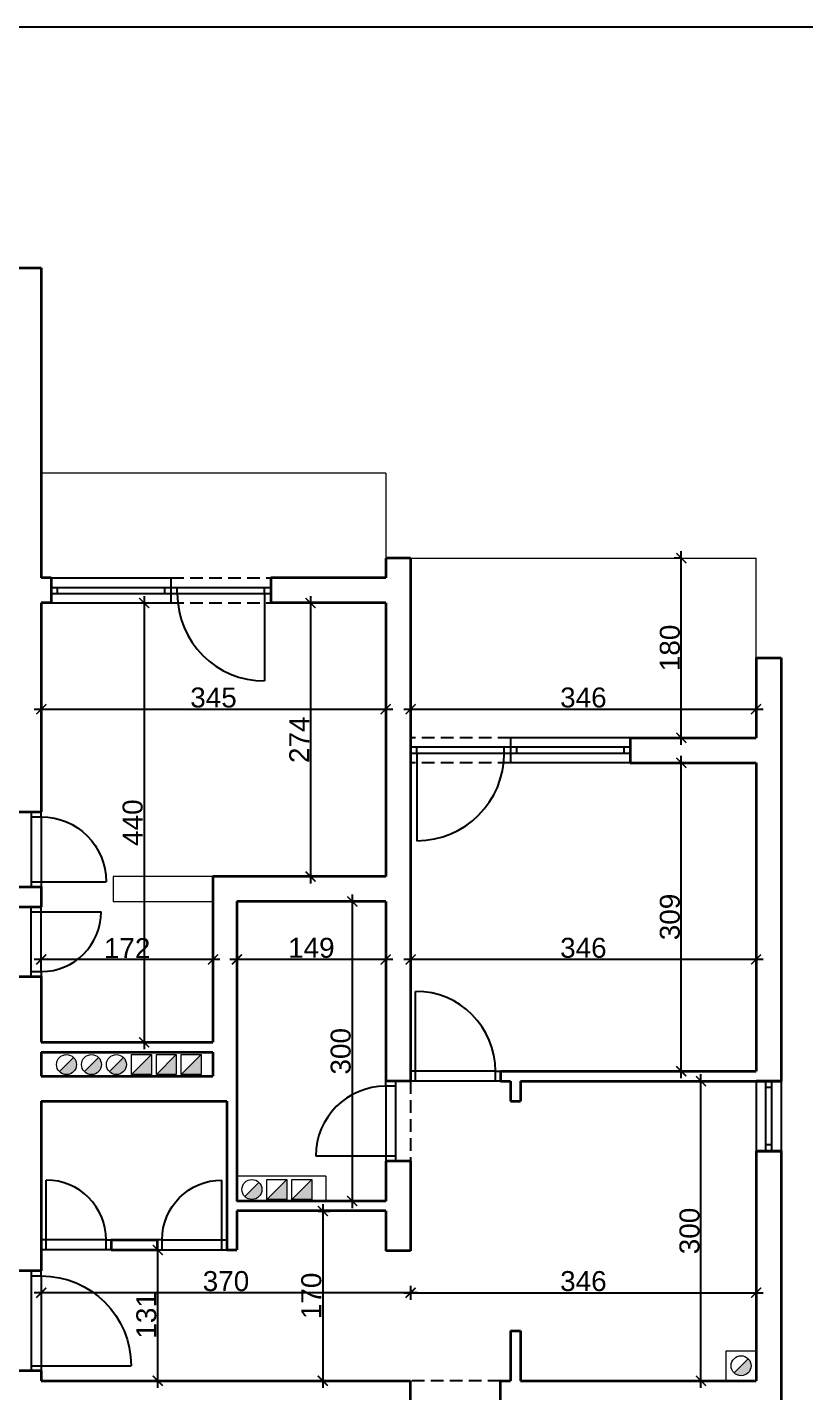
# Model space of a CAD drawing. Header units: centimetres. Extents: x 642232439 to 646206409, y 502891828 to 503284195.
# Drawn here: x 646191273 to 646192052, y 503276069 to 503277435 of the extents above; entities that cross this region are included whole.
import ezdxf

# ---------------------------------------------------------------- set-up
doc = ezdxf.new("R2010")
doc.units = ezdxf.units.CM
doc.header["$PDMODE"] = 35
doc.header["$PDSIZE"] = 0.1
doc.linetypes.add('HIDDENX2', pattern=[19.05, 12.7, -6.35])
doc.layers.add('SAST_Linija sastavnice', color=3, linetype='Continuous', plot=False)
doc.layers.add('TP_01 - 0.35', color=1, linetype='Continuous', lineweight=35)
doc.layers.add('TP_07 - 0.20', color=7, linetype='Continuous', lineweight=20)
for name, color, linetype in [('TP_Hatch', 252, 'Continuous'), ('TP_Hidden', 8, 'HIDDENX2'), ('TP_Kotiranje', 3, 'Continuous'), ('TP_Otvori', 8, 'Continuous'), ('TP_Otvori.block', 8, 'Continuous')]:
    doc.layers.add(name, color=color, linetype=linetype)
doc.styles.get("Standard").update_dxf_attribs({"font": 'arial.ttf'})
doc.dimstyles.new('Radni', dxfattribs={"dimtxt": 20, "dimasz": 10, "dimexe": 7, "dimexo": 7, "dimgap": 1.25, "dimtad": 1, "dimdec": 1, "dimrnd": 0.5, "dimdsep": 46, "dimtxsty": 'Standard', "dimblk": 'ARCHTICK', "dimcen": 10, "dimdle": 7, "dimclrd": 256, "dimclre": 256, "dimadec": 1, "dimazin": 0, "dimtm": 1e-09, "dimtfac": 1, "dimtdec": 1, "dimtix": 1, "dimtmove": 0, "dimatfit": 0, "dimfxl": 7, "dimfxlon": 1, "dimarcsym": 0})

# ---------------------------------------------------------------- blocks, each defined once
blk = doc.blocks.new('*U90')
at = {"layer": 'TP_01 - 0.35'}
for p, q in [((0, 0), (0, -30)), ((84, 0), (84, -30))]:
    blk.add_line(p, q, dxfattribs=at)
at = {"layer": 'TP_Otvori'}
for p, q in [((0, 0), (84, 0)), ((0, -11.3), (84, -11.3)), ((7.5, -11.3), (7.5, -18.8)), ((76.5, -11.3), (76.5, -18.8)), ((0, -18.8), (84, -18.8)), ((0, -30), (84, -30))]:
    blk.add_line(p, q, dxfattribs=at)
blk = doc.blocks.new('*U523')
at = {"layer": 'TP_Otvori'}
for p, q in [((5, 0), (5, 80)), ((5, 0), (0, 0)), ((85, 0), (5, 0)), ((5, -10), (5, 0)), ((85, -10), (85, 0)), ((85, 0), (90, 0)), ((90, -10), (0, -10))]:
    blk.add_line(p, q, dxfattribs=at)
blk.add_arc((5, 0), 80, 0, 90, dxfattribs=at)
blk = doc.blocks.new('*U525')
at = {"layer": 'TP_Otvori'}
for p, q in [((5, 0), (5, 90)), ((5, 0), (0, 0)), ((95, 0), (5, 0)), ((5, -10), (5, 0)), ((95, -10), (95, 0)), ((95, 0), (100, 0)), ((100, -10), (0, -10))]:
    blk.add_line(p, q, dxfattribs=at)
blk.add_arc((5, 0), 90, 0, 90, dxfattribs=at)
blk = doc.blocks.new('*U524')
at = {"layer": 'TP_Otvori'}
for p, q in [((5, 0), (5, 70)), ((5, 0), (0, 0)), ((75, 0), (5, 0)), ((5, -10), (5, 0)), ((75, -10), (75, 0)), ((75, 0), (80, 0)), ((80, -10), (0, -10))]:
    blk.add_line(p, q, dxfattribs=at)
blk.add_arc((5, 0), 70, 0, 90, dxfattribs=at)
blk = doc.blocks.new('*U526')
at = {"layer": 'TP_Otvori'}
for p, q in [((5, 0), (5, 60)), ((5, 0), (0, 0)), ((65, 0), (5, 0)), ((5, -10), (5, 0)), ((65, -10), (65, 0)), ((65, 0), (70, 0)), ((70, -10), (0, -10))]:
    blk.add_line(p, q, dxfattribs=at)
blk.add_arc((5, 0), 60, 0, 90, dxfattribs=at)
blk = doc.blocks.new('*U97')
at = {"layer": 'TP_Otvori'}
for p, q in [((5, 0), (5, 65)), ((5, 0), (0, 0)), ((70, 0), (5, 0)), ((5, -10), (5, 0)), ((70, -10), (70, 0)), ((70, 0), (75, 0)), ((75, -10), (0, -10))]:
    blk.add_line(p, q, dxfattribs=at)
blk.add_arc((5, 0), 65, 0, 90, dxfattribs=at)
blk = doc.blocks.new('_ArchTick')
at = {"color": 0, "linetype": 'ByBlock', "const_width": 0.15}
blk.add_lwpolyline([(-0.5, -0.5), (0.5, 0.5)], dxfattribs=at)
blk = doc.blocks.new('*D554')
at = {"layer": 'Defpoints', "color": 0, "transparency": 16777216}
for p in [(646191920.3, 503276379.5), (646191948.2, 503276379.5), (646191920.3, 503276079.5)]:
    blk.add_point(p, dxfattribs=at)
at = {"layer": 'TP_Kotiranje', "lineweight": -2, "transparency": 16777216}
for p, q in [((646191941.2, 503276379.5), (646191955.2, 503276379.5)), ((646191948.2, 503276072.5), (646191948.2, 503276386.5)), ((646191941.2, 503276079.5), (646191955.2, 503276079.5))]:
    blk.add_line(p, q, dxfattribs=at)
at = {"layer": 'TP_Kotiranje', "lineweight": -2, "transparency": 16777216, "xscale": 10, "yscale": 10, "zscale": 10}
for p, rotation in [((646191948.2, 503276379.5), 90), ((646191948.2, 503276079.5), 270)]:
    blk.add_blockref('_ArchTick', p, dxfattribs=dict(at, rotation=rotation))
at = {"layer": 'TP_Kotiranje', "color": 0, "transparency": 16777216, "insert": (646191936.8, 503276229.5), "char_height": 20, "attachment_point": 5, "rotation": 90}
blk.add_mtext('300', dxfattribs=at)
blk = doc.blocks.new('*D555')
at = {"layer": 'Defpoints', "color": 0, "transparency": 16777216}
for p in [(646191928.5, 503276698.5), (646191940.4, 503276698.5), (646191948.2, 503276389.5)]:
    blk.add_point(p, dxfattribs=at)
at = {"layer": 'TP_Kotiranje', "lineweight": -2, "transparency": 16777216}
for p, q in [((646191928.5, 503276382.5), (646191928.5, 503276705.5)), ((646191933.4, 503276698.5), (646191921.5, 503276698.5)), ((646191935.5, 503276389.5), (646191921.5, 503276389.5))]:
    blk.add_line(p, q, dxfattribs=at)
at = {"layer": 'TP_Kotiranje', "lineweight": -2, "transparency": 16777216, "xscale": 10, "yscale": 10, "zscale": 10}
for p, rotation in [((646191928.5, 503276698.5), 90), ((646191928.5, 503276389.5), 270)]:
    blk.add_blockref('_ArchTick', p, dxfattribs=dict(at, rotation=rotation))
at = {"layer": 'TP_Kotiranje', "color": 0, "transparency": 16777216, "insert": (646191917.1, 503276544), "char_height": 20, "attachment_point": 5, "rotation": 90}
blk.add_mtext('309', dxfattribs=at)
blk = doc.blocks.new('*D556')
at = {"layer": 'Defpoints', "color": 0, "transparency": 16777216}
for p in [(646191928.5, 503276903.5), (646191928.5, 503276903.5), (646191928.5, 503276723.5)]:
    blk.add_point(p, dxfattribs=at)
at = {"layer": 'TP_Kotiranje', "lineweight": -2, "transparency": 16777216}
for p, q in [((646191928.5, 503276716.5), (646191928.5, 503276910.5)), ((646191928.5, 503276903.5), (646191921.5, 503276903.5)), ((646191928.5, 503276723.5), (646191921.5, 503276723.5))]:
    blk.add_line(p, q, dxfattribs=at)
at = {"layer": 'TP_Kotiranje', "lineweight": -2, "transparency": 16777216, "xscale": 10, "yscale": 10, "zscale": 10}
for p, rotation in [((646191928.5, 503276903.5), 90), ((646191928.5, 503276723.5), 270)]:
    blk.add_blockref('_ArchTick', p, dxfattribs=dict(at, rotation=rotation))
at = {"layer": 'TP_Kotiranje', "color": 0, "transparency": 16777216, "insert": (646191917.1, 503276813.5), "char_height": 20, "attachment_point": 5, "rotation": 90}
blk.add_mtext('180', dxfattribs=at)
blk = doc.blocks.new('*D557')
at = {"layer": 'Defpoints', "color": 0, "transparency": 16777216}
for p in [(646191357.4, 503276858.5), (646191359.4, 503276584.5), (646191557.1, 503276584.5)]:
    blk.add_point(p, dxfattribs=at)
at = {"layer": 'TP_Kotiranje', "lineweight": -2, "transparency": 16777216}
for p, q in [((646191550.1, 503276858.5), (646191564.1, 503276858.5)), ((646191557.1, 503276865.5), (646191557.1, 503276577.5)), ((646191550.1, 503276584.5), (646191564.1, 503276584.5))]:
    blk.add_line(p, q, dxfattribs=at)
at = {"layer": 'TP_Kotiranje', "lineweight": -2, "transparency": 16777216, "xscale": 10, "yscale": 10, "zscale": 10}
for p, rotation in [((646191557.1, 503276858.5), 90), ((646191557.1, 503276584.5), 270)]:
    blk.add_blockref('_ArchTick', p, dxfattribs=dict(at, rotation=rotation))
at = {"layer": 'TP_Kotiranje', "color": 0, "transparency": 16777216, "insert": (646191545.8, 503276721.5), "char_height": 20, "attachment_point": 5, "rotation": 90}
blk.add_mtext('274', dxfattribs=at)
blk = doc.blocks.new('*D558')
at = {"layer": 'Defpoints', "color": 0, "transparency": 16777216}
for p in [(646191557.1, 503276559.5), (646191557.1, 503276259.5), (646191598.9, 503276259.5)]:
    blk.add_point(p, dxfattribs=at)
at = {"layer": 'TP_Kotiranje', "lineweight": -2, "transparency": 16777216}
for p, q in [((646191591.9, 503276559.5), (646191605.9, 503276559.5)), ((646191598.9, 503276566.5), (646191598.9, 503276252.5)), ((646191591.9, 503276259.5), (646191605.9, 503276259.5))]:
    blk.add_line(p, q, dxfattribs=at)
at = {"layer": 'TP_Kotiranje', "lineweight": -2, "transparency": 16777216, "xscale": 10, "yscale": 10, "zscale": 10}
for p, rotation in [((646191598.9, 503276559.5), 90), ((646191598.9, 503276259.5), 270)]:
    blk.add_blockref('_ArchTick', p, dxfattribs=dict(at, rotation=rotation))
at = {"layer": 'TP_Kotiranje', "color": 0, "transparency": 16777216, "insert": (646191587.4, 503276409.5), "char_height": 20, "attachment_point": 5, "rotation": 90}
blk.add_mtext('300', dxfattribs=at)
blk = doc.blocks.new('*D559')
at = {"layer": 'Defpoints', "color": 0, "transparency": 16777216}
for p in [(646191357.4, 503276858.5), (646191357.4, 503276418.5), (646191390.5, 503276418.5)]:
    blk.add_point(p, dxfattribs=at)
at = {"layer": 'TP_Kotiranje', "lineweight": -2, "transparency": 16777216}
for p, q in [((646191383.5, 503276858.5), (646191397.5, 503276858.5)), ((646191390.5, 503276865.5), (646191390.5, 503276411.5)), ((646191383.5, 503276418.5), (646191397.5, 503276418.5))]:
    blk.add_line(p, q, dxfattribs=at)
at = {"layer": 'TP_Kotiranje', "lineweight": -2, "transparency": 16777216, "xscale": 10, "yscale": 10, "zscale": 10}
for p, rotation in [((646191390.5, 503276858.5), 90), ((646191390.5, 503276418.5), 270)]:
    blk.add_blockref('_ArchTick', p, dxfattribs=dict(at, rotation=rotation))
at = {"layer": 'TP_Kotiranje', "color": 0, "transparency": 16777216, "insert": (646191379, 503276638.5), "char_height": 20, "attachment_point": 5, "rotation": 90}
blk.add_mtext('440', dxfattribs=at)
blk = doc.blocks.new('*D560')
at = {"layer": 'Defpoints', "color": 0, "transparency": 16777216}
for p in [(646191287.4, 503276753.9), (646191632.4, 503276753.9), (646191632.4, 503276752.2)]:
    blk.add_point(p, dxfattribs=at)
at = {"layer": 'TP_Kotiranje', "lineweight": -2, "transparency": 16777216}
for p, q in [((646191280.4, 503276752.2), (646191639.4, 503276752.2)), ((646191287.4, 503276752.2), (646191287.4, 503276745.2)), ((646191632.4, 503276752.2), (646191632.4, 503276745.2))]:
    blk.add_line(p, q, dxfattribs=at)
at = {"layer": 'TP_Kotiranje', "lineweight": -2, "transparency": 16777216, "xscale": 10, "yscale": 10, "zscale": 10, "rotation": 180}
blk.add_blockref('_ArchTick', (646191287.4, 503276752.2), dxfattribs=at)
at = {"layer": 'TP_Kotiranje', "lineweight": -2, "transparency": 16777216, "xscale": 10, "yscale": 10, "zscale": 10}
blk.add_blockref('_ArchTick', (646191632.4, 503276752.2), dxfattribs=at)
at = {"layer": 'TP_Kotiranje', "color": 0, "transparency": 16777216, "insert": (646191459.9, 503276763.7), "char_height": 20, "attachment_point": 5}
blk.add_mtext('345', dxfattribs=at)
blk = doc.blocks.new('*D561')
at = {"layer": 'Defpoints', "color": 0, "transparency": 16777216}
for p in [(646191657.4, 503276752.2), (646192003.4, 503276752.2), (646192003.4, 503276752.2)]:
    blk.add_point(p, dxfattribs=at)
at = {"layer": 'TP_Kotiranje', "lineweight": -2, "transparency": 16777216}
for p, q in [((646191650.4, 503276752.2), (646192010.4, 503276752.2)), ((646191657.4, 503276752.2), (646191657.4, 503276759.2)), ((646192003.4, 503276752.2), (646192003.4, 503276759.2))]:
    blk.add_line(p, q, dxfattribs=at)
at = {"layer": 'TP_Kotiranje', "lineweight": -2, "transparency": 16777216, "xscale": 10, "yscale": 10, "zscale": 10, "rotation": 180}
blk.add_blockref('_ArchTick', (646191657.4, 503276752.2), dxfattribs=at)
at = {"layer": 'TP_Kotiranje', "lineweight": -2, "transparency": 16777216, "xscale": 10, "yscale": 10, "zscale": 10}
blk.add_blockref('_ArchTick', (646192003.4, 503276752.2), dxfattribs=at)
at = {"layer": 'TP_Kotiranje', "color": 0, "transparency": 16777216, "insert": (646191830.4, 503276763.7), "char_height": 20, "attachment_point": 5}
blk.add_mtext('346', dxfattribs=at)
blk = doc.blocks.new('*D537')
at = {"layer": 'Defpoints', "color": 0, "transparency": 16777216}
for p in [(646191657.4, 503276254.5), (646192003.4, 503276254.5), (646192003.4, 503276167.7)]:
    blk.add_point(p, dxfattribs=at)
at = {"layer": 'TP_Kotiranje', "lineweight": -2, "transparency": 16777216}
for p, q in [((646191657.4, 503276174.7), (646191657.4, 503276160.7)), ((646192003.4, 503276174.7), (646192003.4, 503276160.7)), ((646191650.4, 503276167.7), (646192010.4, 503276167.7))]:
    blk.add_line(p, q, dxfattribs=at)
at = {"layer": 'TP_Kotiranje', "lineweight": -2, "transparency": 16777216, "xscale": 10, "yscale": 10, "zscale": 10, "rotation": 180}
blk.add_blockref('_ArchTick', (646191657.4, 503276167.7), dxfattribs=at)
at = {"layer": 'TP_Kotiranje', "lineweight": -2, "transparency": 16777216, "xscale": 10, "yscale": 10, "zscale": 10}
blk.add_blockref('_ArchTick', (646192003.4, 503276167.7), dxfattribs=at)
at = {"layer": 'TP_Kotiranje', "color": 0, "transparency": 16777216, "insert": (646191830.4, 503276179.2), "char_height": 20, "attachment_point": 5}
blk.add_mtext('346', dxfattribs=at)
blk = doc.blocks.new('*D538')
at = {"layer": 'Defpoints', "color": 0, "transparency": 16777216}
for p in [(646191657.4, 503276254.5), (646191287.4, 503276189.5), (646191287.4, 503276167.7)]:
    blk.add_point(p, dxfattribs=at)
at = {"layer": 'TP_Kotiranje', "lineweight": -2, "transparency": 16777216}
for p, q in [((646191287.4, 503276174.7), (646191287.4, 503276160.7)), ((646191657.4, 503276174.7), (646191657.4, 503276160.7)), ((646191664.4, 503276167.7), (646191280.4, 503276167.7))]:
    blk.add_line(p, q, dxfattribs=at)
at = {"layer": 'TP_Kotiranje', "lineweight": -2, "transparency": 16777216, "xscale": 10, "yscale": 10, "zscale": 10, "rotation": 180}
blk.add_blockref('_ArchTick', (646191287.4, 503276167.7), dxfattribs=at)
at = {"layer": 'TP_Kotiranje', "lineweight": -2, "transparency": 16777216, "xscale": 10, "yscale": 10, "zscale": 10}
blk.add_blockref('_ArchTick', (646191657.4, 503276167.7), dxfattribs=at)
at = {"layer": 'TP_Kotiranje', "color": 0, "transparency": 16777216, "insert": (646191472.4, 503276179.2), "char_height": 20, "attachment_point": 5}
blk.add_mtext('370', dxfattribs=at)
blk = doc.blocks.new('*D539')
at = {"layer": 'Defpoints', "color": 0, "transparency": 16777216}
for p in [(646191380.4, 503276210.5), (646191404.1, 503276210.5), (646191357.4, 503276079.5)]:
    blk.add_point(p, dxfattribs=at)
at = {"layer": 'TP_Kotiranje', "lineweight": -2, "transparency": 16777216}
for p, q in [((646191404.1, 503276072.5), (646191404.1, 503276217.5)), ((646191397.1, 503276210.5), (646191411.1, 503276210.5)), ((646191397.1, 503276079.5), (646191411.1, 503276079.5))]:
    blk.add_line(p, q, dxfattribs=at)
at = {"layer": 'TP_Kotiranje', "lineweight": -2, "transparency": 16777216, "xscale": 10, "yscale": 10, "zscale": 10}
for p, rotation in [((646191404.1, 503276210.5), 90), ((646191404.1, 503276079.5), 270)]:
    blk.add_blockref('_ArchTick', p, dxfattribs=dict(at, rotation=rotation))
at = {"layer": 'TP_Kotiranje', "color": 0, "transparency": 16777216, "insert": (646191392.7, 503276145), "char_height": 20, "attachment_point": 5, "rotation": 90}
blk.add_mtext('131', dxfattribs=at)
blk = doc.blocks.new('*D540')
at = {"layer": 'Defpoints', "color": 0, "transparency": 16777216}
for p in [(646191557.9, 503276249.5), (646191557.9, 503276079.5), (646191569.4, 503276079.5)]:
    blk.add_point(p, dxfattribs=at)
at = {"layer": 'TP_Kotiranje', "lineweight": -2, "transparency": 16777216}
for p, q in [((646191569.4, 503276256.5), (646191569.4, 503276072.5)), ((646191564.9, 503276249.5), (646191576.4, 503276249.5)), ((646191564.9, 503276079.5), (646191576.4, 503276079.5))]:
    blk.add_line(p, q, dxfattribs=at)
at = {"layer": 'TP_Kotiranje', "lineweight": -2, "transparency": 16777216, "xscale": 10, "yscale": 10, "zscale": 10}
for p, rotation in [((646191569.4, 503276249.5), 90), ((646191569.4, 503276079.5), 270)]:
    blk.add_blockref('_ArchTick', p, dxfattribs=dict(at, rotation=rotation))
at = {"layer": 'TP_Kotiranje', "color": 0, "transparency": 16777216, "insert": (646191558, 503276164.5), "char_height": 20, "attachment_point": 5, "rotation": 90}
blk.add_mtext('170', dxfattribs=at)
blk = doc.blocks.new('*D541')
at = {"layer": 'Defpoints', "color": 0, "transparency": 16777216}
for p in [(646191657.4, 503276544), (646192003.4, 503276544), (646191657.4, 503276501.5)]:
    blk.add_point(p, dxfattribs=at)
at = {"layer": 'TP_Kotiranje', "lineweight": -2, "transparency": 16777216}
for p, q in [((646192010.4, 503276501.5), (646191650.4, 503276501.5)), ((646191657.4, 503276508.5), (646191657.4, 503276494.5)), ((646192003.4, 503276508.5), (646192003.4, 503276494.5))]:
    blk.add_line(p, q, dxfattribs=at)
at = {"layer": 'TP_Kotiranje', "lineweight": -2, "transparency": 16777216, "xscale": 10, "yscale": 10, "zscale": 10, "rotation": 180}
blk.add_blockref('_ArchTick', (646191657.4, 503276501.5), dxfattribs=at)
at = {"layer": 'TP_Kotiranje', "lineweight": -2, "transparency": 16777216, "xscale": 10, "yscale": 10, "zscale": 10}
blk.add_blockref('_ArchTick', (646192003.4, 503276501.5), dxfattribs=at)
at = {"layer": 'TP_Kotiranje', "color": 0, "transparency": 16777216, "insert": (646191830.4, 503276513), "char_height": 20, "attachment_point": 5}
blk.add_mtext('346', dxfattribs=at)
blk = doc.blocks.new('*D542')
at = {"layer": 'Defpoints', "color": 0, "transparency": 16777216}
for p in [(646191483.4, 503276501.5), (646191483.4, 503276501.5), (646191632.4, 503276501.5)]:
    blk.add_point(p, dxfattribs=at)
at = {"layer": 'TP_Kotiranje', "lineweight": -2, "transparency": 16777216}
for p, q in [((646191639.4, 503276501.5), (646191476.4, 503276501.5)), ((646191483.4, 503276501.5), (646191483.4, 503276508.5)), ((646191632.4, 503276501.5), (646191632.4, 503276494.5))]:
    blk.add_line(p, q, dxfattribs=at)
at = {"layer": 'TP_Kotiranje', "lineweight": -2, "transparency": 16777216, "xscale": 10, "yscale": 10, "zscale": 10, "rotation": 180}
blk.add_blockref('_ArchTick', (646191483.4, 503276501.5), dxfattribs=at)
at = {"layer": 'TP_Kotiranje', "lineweight": -2, "transparency": 16777216, "xscale": 10, "yscale": 10, "zscale": 10}
blk.add_blockref('_ArchTick', (646191632.4, 503276501.5), dxfattribs=at)
at = {"layer": 'TP_Kotiranje', "color": 0, "transparency": 16777216, "insert": (646191557.9, 503276513), "char_height": 20, "attachment_point": 5}
blk.add_mtext('149', dxfattribs=at)
blk = doc.blocks.new('*D543')
at = {"layer": 'Defpoints', "color": 0, "transparency": 16777216}
for p in [(646191287.4, 503276501.5), (646191287.4, 503276501.5), (646191459.4, 503276501.5)]:
    blk.add_point(p, dxfattribs=at)
at = {"layer": 'TP_Kotiranje', "lineweight": -2, "transparency": 16777216}
for p, q in [((646191466.4, 503276501.5), (646191280.4, 503276501.5)), ((646191287.4, 503276501.5), (646191287.4, 503276508.5)), ((646191459.4, 503276501.5), (646191459.4, 503276494.5))]:
    blk.add_line(p, q, dxfattribs=at)
at = {"layer": 'TP_Kotiranje', "lineweight": -2, "transparency": 16777216, "xscale": 10, "yscale": 10, "zscale": 10, "rotation": 180}
blk.add_blockref('_ArchTick', (646191287.4, 503276501.5), dxfattribs=at)
at = {"layer": 'TP_Kotiranje', "lineweight": -2, "transparency": 16777216, "xscale": 10, "yscale": 10, "zscale": 10}
blk.add_blockref('_ArchTick', (646191459.4, 503276501.5), dxfattribs=at)
at = {"layer": 'TP_Kotiranje', "color": 0, "transparency": 16777216, "insert": (646191373.4, 503276512.8), "char_height": 20, "attachment_point": 5}
blk.add_mtext('172', dxfattribs=at)

msp = doc.modelspace()

# ---------------------------------------------------------------- hatches: boundary and pattern name
at = {"layer": 'TP_Hatch'}
h = msp.add_hatch(color=256, dxfattribs=at)
h.dxf.hatch_style = 1
h.paths.add_polyline_path([(646191397.65, 503276386.18), (646191397.65, 503276406.18), (646191377.65, 503276386.18)])
h = msp.add_hatch(color=256, dxfattribs=at)
h.dxf.hatch_style = 1
h.paths.add_polyline_path([(646191422.65, 503276386.18), (646191422.65, 503276406.18), (646191402.65, 503276386.18)])
h = msp.add_hatch(color=256, dxfattribs=at)
h.dxf.hatch_style = 1
h.paths.add_polyline_path([(646191447.65, 503276386.18), (646191447.65, 503276406.18), (646191427.65, 503276386.18)])
h = msp.add_hatch(color=256, dxfattribs=at)
h.dxf.hatch_style = 1
edge = h.paths.add_edge_path()
edge.add_arc((646191312.65, 503276396.18), 10, 225, 270)
edge.add_arc((646191312.65, 503276396.18), 10, 270, 360)
edge.add_arc((646191312.65, 503276396.18), 10, 0, 45)
edge.add_line((646191319.72, 503276403.25), (646191305.58, 503276389.11))
h = msp.add_hatch(color=256, dxfattribs=at)
h.dxf.hatch_style = 1
edge = h.paths.add_edge_path()
edge.add_arc((646191337.65, 503276396.18), 10, 225, 270)
edge.add_arc((646191337.65, 503276396.18), 10, 270, 360)
edge.add_arc((646191337.65, 503276396.18), 10, 0, 45)
edge.add_line((646191344.72, 503276403.25), (646191330.58, 503276389.11))
h = msp.add_hatch(color=256, dxfattribs=at)
h.dxf.hatch_style = 1
edge = h.paths.add_edge_path()
edge.add_arc((646191362.65, 503276396.18), 10, 225, 270)
edge.add_arc((646191362.65, 503276396.18), 10, 270, 360)
edge.add_arc((646191362.65, 503276396.18), 10, 0, 45)
edge.add_line((646191369.72, 503276403.25), (646191355.58, 503276389.11))
h = msp.add_hatch(color=256, dxfattribs=at)
h.dxf.hatch_style = 1
edge = h.paths.add_edge_path()
edge.add_arc((646191498.37, 503276271.03), 10, 225, 270)
edge.add_arc((646191498.37, 503276271.03), 10, 270, 360)
edge.add_arc((646191498.37, 503276271.03), 10, 0, 45)
edge.add_line((646191505.44, 503276278.1), (646191491.3, 503276263.96))
h = msp.add_hatch(color=256, dxfattribs=at)
h.dxf.hatch_style = 1
h.paths.add_polyline_path([(646191533.37, 503276261.03), (646191533.37, 503276281.03), (646191513.37, 503276261.03)])
h = msp.add_hatch(color=256, dxfattribs=at)
h.dxf.hatch_style = 1
h.paths.add_polyline_path([(646191558.37, 503276261.03), (646191558.37, 503276281.03), (646191538.37, 503276261.03)])
h = msp.add_hatch(color=256, dxfattribs=at)
h.dxf.hatch_style = 1
edge = h.paths.add_edge_path()
edge.add_arc((646191988.38, 503276094.51), 10, 225, 270)
edge.add_arc((646191988.38, 503276094.51), 10, 270, 360)
edge.add_arc((646191988.38, 503276094.51), 10, 0, 45)
edge.add_line((646191995.45, 503276101.58), (646191981.31, 503276087.44))

# ---------------------------------------------------------------- linework, layer by layer
at = {"layer": 'SAST_Linija sastavnice'}
msp.add_lwpolyline([(646192908.92, 503277435.11), (646189010.92, 503277435.11), (646189010.92, 503274569.11), (646192908.92, 503274569.11)], close=True, dxfattribs=at)
at = {"layer": 'TP_01 - 0.35'}
for p, q in [((646191262.38, 503277194.33), (646191287.38, 503277194.33)), ((646191287.38, 503277194.33), (646191287.38, 503276883.53)), ((646191632.38, 503276903.53), (646191632.38, 503276883.53)), ((646191657.38, 503276903.53), (646191632.38, 503276903.53)), ((646191657.38, 503276903.53), (646191657.38, 503276379.53)), ((646191297.38, 503276883.53), (646191287.38, 503276883.53)), ((646191297.38, 503276883.53), (646191297.38, 503276858.53)), ((646191517.38, 503276883.53), (646191517.38, 503276858.53)), ((646191632.38, 503276883.53), (646191517.38, 503276883.53)), ((646191287.38, 503276858.53), (646191287.38, 503276649.33)), ((646191297.38, 503276858.53), (646191287.38, 503276858.53)), ((646191632.38, 503276858.53), (646191517.38, 503276858.53)), ((646191632.38, 503276858.53), (646191632.38, 503276584.53)), ((646192003.38, 503276803.53), (646192003.38, 503276723.53)), ((646192003.38, 503276803.53), (646192028.38, 503276803.53)), ((646192028.38, 503276803.53), (646192028.38, 503276379.53)), ((646191877.38, 503276723.53), (646191877.38, 503276698.53)), ((646191877.38, 503276723.53), (646192003.38, 503276723.53)), ((646191877.38, 503276698.53), (646192003.38, 503276698.53)), ((646192003.38, 503276698.53), (646192003.38, 503276389.53)), ((646191262.38, 503276649.33), (646191287.38, 503276649.33)), ((646191459.38, 503276584.53), (646191459.38, 503276418.53)), ((646191632.38, 503276584.53), (646191459.38, 503276584.53)), ((646191262.38, 503276574.33), (646191287.38, 503276574.33)), ((646191287.38, 503276574.33), (646191287.38, 503276554.33)), ((646191483.38, 503276559.53), (646191483.38, 503276259.53)), ((646191632.38, 503276559.53), (646191483.38, 503276559.53)), ((646191632.38, 503276559.53), (646191632.38, 503276379.53)), ((646191262.38, 503276554.33), (646191287.38, 503276554.33)), ((646191262.38, 503276484.33), (646191287.38, 503276484.33)), ((646191287.38, 503276484.33), (646191287.38, 503276418.53)), ((646191287.38, 503276418.53), (646191459.38, 503276418.53)), ((646191287.38, 503276408.53), (646191287.38, 503276384.53)), ((646191287.38, 503276408.53), (646191459.38, 503276408.53)), ((646191459.38, 503276408.53), (646191459.38, 503276384.53)), ((646191287.38, 503276384.53), (646191459.38, 503276384.53)), ((646191657.38, 503276379.53), (646191632.38, 503276379.53)), ((646191747.38, 503276389.53), (646191747.38, 503276379.53)), ((646191747.38, 503276389.53), (646192003.38, 503276389.53)), ((646191747.38, 503276379.53), (646191757.38, 503276379.53)), ((646191757.38, 503276379.53), (646191757.38, 503276359.53)), ((646191767.38, 503276379.53), (646191767.38, 503276359.53)), ((646191767.38, 503276379.53), (646192003.38, 503276379.53)), ((646192003.38, 503276379.53), (646192028.38, 503276379.53)), ((646192003.38, 503276379.53), (646192028.38, 503276379.53)), ((646191287.38, 503276359.53), (646191287.38, 503276189.53)), ((646191287.38, 503276359.53), (646191459.38, 503276359.53)), ((646191459.38, 503276359.53), (646191473.38, 503276359.53)), ((646191473.38, 503276359.53), (646191473.38, 503276214.53)), ((646191757.38, 503276359.53), (646191767.38, 503276359.53)), ((646192003.38, 503276309.53), (646192003.38, 503276079.53)), ((646192003.38, 503276309.53), (646192028.38, 503276309.53)), ((646192003.38, 503276309.53), (646192028.38, 503276309.53)), ((646192028.38, 503276309.53), (646192028.38, 503275414.53)), ((646191632.38, 503276299.53), (646191632.38, 503276259.53)), ((646191657.38, 503276299.53), (646191632.38, 503276299.53)), ((646191657.38, 503276299.53), (646191657.38, 503276209.53)), ((646191632.38, 503276259.53), (646191483.38, 503276259.53)), ((646191483.38, 503276249.53), (646191483.38, 503276210.53)), ((646191632.38, 503276249.53), (646191483.38, 503276249.53)), ((646191632.38, 503276249.53), (646191632.38, 503276209.53)), ((646191357.38, 503276220.53), (646191357.38, 503276210.53)), ((646191357.38, 503276220.53), (646191403.38, 503276220.53)), ((646191403.38, 503276220.53), (646191403.38, 503276210.53)), ((646191473.38, 503276220.53), (646191473.38, 503276210.53)), ((646191357.38, 503276210.53), (646191403.38, 503276210.53)), ((646191473.38, 503276210.53), (646191483.38, 503276210.53)), ((646191657.38, 503276209.53), (646191632.38, 503276209.53)), ((646191287.38, 503276189.53), (646191262.38, 503276189.53)), ((646191757.38, 503276129.53), (646191757.38, 503276079.53)), ((646191757.38, 503276129.53), (646191767.38, 503276129.53)), ((646191767.38, 503276129.53), (646191767.38, 503276079.53)), ((646191287.38, 503276089.53), (646191262.38, 503276089.53)), ((646191287.38, 503276089.53), (646191287.38, 503276079.53)), ((646191287.38, 503276079.53), (646191657.38, 503276079.53)), ((646191657.38, 503276054.53), (646191657.38, 503276079.53)), ((646191747.38, 503276079.53), (646191757.38, 503276079.53)), ((646191747.38, 503276054.53), (646191747.38, 503276079.53)), ((646191767.38, 503276079.53), (646192003.38, 503276079.53))]:
    msp.add_line(p, q, dxfattribs=at)
at = {"layer": 'TP_07 - 0.20'}
for p, q in [((646191632.38, 503276988.53), (646191287.38, 503276988.53)), ((646191632.38, 503276988.53), (646191632.38, 503276904.01)), ((646191657.38, 503276903.53), (646192003.38, 503276903.53)), ((646192003.38, 503276803.53), (646192003.38, 503276903.53)), ((646191459.38, 503276584.53), (646191359.38, 503276584.53)), ((646191359.38, 503276584.53), (646191359.38, 503276559.53)), ((646191359.38, 503276559.53), (646191459.38, 503276559.53)), ((646191397.65, 503276406.18), (646191377.65, 503276386.18)), ((646191422.65, 503276406.18), (646191402.65, 503276386.18)), ((646191447.65, 503276406.18), (646191427.65, 503276386.18)), ((646191319.72, 503276403.25), (646191305.58, 503276389.11)), ((646191344.72, 503276403.25), (646191330.58, 503276389.11)), ((646191369.72, 503276403.25), (646191355.58, 503276389.11)), ((646191572.38, 503276284.53), (646191483.38, 503276284.53)), ((646191572.38, 503276284.53), (646191572.38, 503276259.53)), ((646191505.44, 503276278.1), (646191491.3, 503276263.96)), ((646191533.37, 503276281.03), (646191513.37, 503276261.03)), ((646191558.37, 503276281.03), (646191538.37, 503276261.03)), ((646191995.45, 503276101.58), (646191981.31, 503276087.44))]:
    msp.add_line(p, q, dxfattribs=at)
for points in [[(646191377.65, 503276406.18), (646191397.65, 503276406.18), (646191397.65, 503276386.18), (646191377.65, 503276386.18)], [(646191402.65, 503276406.18), (646191422.65, 503276406.18), (646191422.65, 503276386.18), (646191402.65, 503276386.18)], [(646191427.65, 503276406.18), (646191447.65, 503276406.18), (646191447.65, 503276386.18), (646191427.65, 503276386.18)], [(646191513.37, 503276281.03), (646191533.37, 503276281.03), (646191533.37, 503276261.03), (646191513.37, 503276261.03)], [(646191538.37, 503276281.03), (646191558.37, 503276281.03), (646191558.37, 503276261.03), (646191538.37, 503276261.03)], [(646192003.38, 503276079.53), (646191973.38, 503276079.53), (646191973.38, 503276109.53), (646192003.38, 503276109.53)]]:
    msp.add_lwpolyline(points, close=True, dxfattribs=at)
for centre in [(646191312.65, 503276396.18), (646191337.65, 503276396.18), (646191362.65, 503276396.18), (646191498.37, 503276271.03), (646191988.38, 503276094.51)]:
    msp.add_circle(centre, 10, dxfattribs=at)
at = {"layer": 'TP_Hidden'}
for p, q in [((646191417.38, 503276883.53), (646191517.38, 503276883.53)), ((646191417.38, 503276858.53), (646191517.38, 503276858.53)), ((646191757.38, 503276723.53), (646191657.38, 503276723.53)), ((646191757.38, 503276698.53), (646191657.38, 503276698.53)), ((646191657.38, 503276379.53), (646191657.38, 503276299.53)), ((646191747.38, 503276079.53), (646191657.38, 503276079.53))]:
    msp.add_line(p, q, dxfattribs=at)
at = {"layer": 'TP_Otvori'}
for p, q in [((646191297.38, 503276883.53), (646191417.38, 503276883.53)), ((646191417.38, 503276858.53), (646191417.38, 503276883.53)), ((646191297.38, 503276874.15), (646191417.38, 503276874.15)), ((646191303.63, 503276867.9), (646191303.63, 503276874.15)), ((646191411.13, 503276867.9), (646191411.13, 503276874.15)), ((646191417.38, 503276874.15), (646191517.38, 503276874.15)), ((646191423.63, 503276867.9), (646191423.63, 503276874.15)), ((646191511.13, 503276867.9), (646191511.13, 503276874.15)), ((646191297.38, 503276867.9), (646191417.38, 503276867.9)), ((646191297.38, 503276858.53), (646191417.38, 503276858.53)), ((646191417.38, 503276867.9), (646191517.38, 503276867.9)), ((646191511.13, 503276867.9), (646191511.13, 503276780.4)), ((646191757.38, 503276723.53), (646191757.38, 503276698.53)), ((646191877.38, 503276723.53), (646191757.38, 503276723.53)), ((646191757.38, 503276714.15), (646191657.38, 503276714.15)), ((646191757.38, 503276707.9), (646191657.38, 503276707.9)), ((646191663.63, 503276707.9), (646191663.63, 503276714.15)), ((646191663.63, 503276707.9), (646191663.63, 503276620.4)), ((646191751.13, 503276707.9), (646191751.13, 503276714.15)), ((646191877.38, 503276714.15), (646191757.38, 503276714.15)), ((646191877.38, 503276707.9), (646191757.38, 503276707.9)), ((646191763.63, 503276707.9), (646191763.63, 503276714.15)), ((646191871.13, 503276707.9), (646191871.13, 503276714.15)), ((646191877.38, 503276698.53), (646191757.38, 503276698.53))]:
    msp.add_line(p, q, dxfattribs=at)
for centre, start, end in [((646191511.13, 503276867.9), 180, 270), ((646191663.63, 503276707.9), 270, 0)]:
    msp.add_arc(centre, 87.5, start, end, dxfattribs=at)

# ---------------------------------------------------------------- block references
at = {"layer": 'TP_Otvori.block', "xscale": -1}
for name, p, rotation in [('*U97', (646191287.38, 503276574.33), 270), ('*U526', (646191473.38, 503276220.53), 1.029439621547112e-05), ('*U525', (646191287.38, 503276089.53), 270)]:
    msp.add_blockref(name, p, dxfattribs=dict(at, rotation=rotation))
at = {"layer": 'TP_Otvori.block'}
for name, p, rotation in [('*U526', (646191287.38, 503276554.33), 270), ('*U524', (646191632.38, 503276299.53), 90.00000000000001)]:
    msp.add_blockref(name, p, dxfattribs=dict(at, rotation=rotation))
for name, p in [('*U523', (646191657.38, 503276389.53)), ('*U526', (646191287.38, 503276220.53))]:
    msp.add_blockref(name, p, dxfattribs=at)
at = {"layer": 'TP_Otvori.block', "xscale": 0.8333333856529689, "yscale": 0.8333333856529689, "zscale": 0.8333333856529689, "rotation": 270}
msp.add_blockref('*U90', (646192028.38, 503276379.53), dxfattribs=at)

# ---------------------------------------------------------------- dimensions: what is measured, and where the dimension line sits
at = {"layer": 'TP_Kotiranje'}
for base, p1, p2, picture, middle in [((646191928.54, 503276903.53), (646191928.54, 503276723.53), (646191928.54, 503276903.53), '*D556', (646191917.07, 503276813.53)), ((646191557.06, 503276584.53), (646191357.38, 503276858.53), (646191359.38, 503276584.53), '*D557', (646191545.77, 503276721.53)), ((646191390.51, 503276418.53), (646191357.38, 503276858.53), (646191357.38, 503276418.53), '*D559', (646191379.05, 503276638.53)), ((646191928.54, 503276698.53), (646191948.23, 503276389.53), (646191940.38, 503276698.53), '*D555', (646191917.07, 503276544.03)), ((646191598.92, 503276259.53), (646191557.06, 503276559.53), (646191557.06, 503276259.53), '*D558', (646191587.45, 503276409.53)), ((646191948.23, 503276379.53), (646191920.29, 503276079.53), (646191920.29, 503276379.53), '*D554', (646191936.76, 503276229.53)), ((646191569.43, 503276079.53), (646191557.88, 503276249.53), (646191557.88, 503276079.53), '*D540', (646191557.97, 503276164.53)), ((646191404.14, 503276210.53), (646191357.38, 503276079.53), (646191380.38, 503276210.53), '*D539', (646191392.67, 503276145.03))]:
    dim = msp.add_linear_dim(base=base, p1=p1, p2=p2, angle=90, dimstyle='Radni', dxfattribs=at)
    dim.commit()
    dim.dimension.update_dxf_attribs({"geometry": picture, "text_midpoint": middle})
for base, p1, p2, picture, middle in [((646191632.38, 503276752.19), (646191287.38, 503276753.93), (646191632.38, 503276753.93), '*D560', (646191459.88, 503276763.66)), ((646192003.38, 503276752.19), (646191657.38, 503276752.19), (646192003.38, 503276752.19), '*D561', (646191830.38, 503276763.66)), ((646191657.38, 503276501.55), (646192003.38, 503276544.03), (646191657.38, 503276544.03), '*D541', (646191830.38, 503276513.02)), ((646191287.38, 503276501.53), (646191459.38, 503276501.53), (646191287.38, 503276501.53), '*D543', (646191373.38, 503276512.82)), ((646191483.38, 503276501.55), (646191632.38, 503276501.55), (646191483.38, 503276501.55), '*D542', (646191557.88, 503276513.01)), ((646192003.38, 503276167.7), (646191657.38, 503276254.53), (646192003.38, 503276254.53), '*D537', (646191830.38, 503276179.17))]:
    dim = msp.add_linear_dim(base=base, p1=p1, p2=p2, dimstyle='Radni', dxfattribs=at)
    dim.commit()
    dim.dimension.update_dxf_attribs({"geometry": picture, "text_midpoint": middle})
dim = msp.add_linear_dim(base=(646191287.38, 503276167.7), p1=(646191657.38, 503276254.53), p2=(646191287.38, 503276189.53), dimstyle='Radni', override={"dimtmove": 1}, dxfattribs=at)
dim.commit()
dim.dimension.update_dxf_attribs({"geometry": '*D538', "text_midpoint": (646191472.38, 503276179.17)})

doc.saveas('drawing.dxf')
